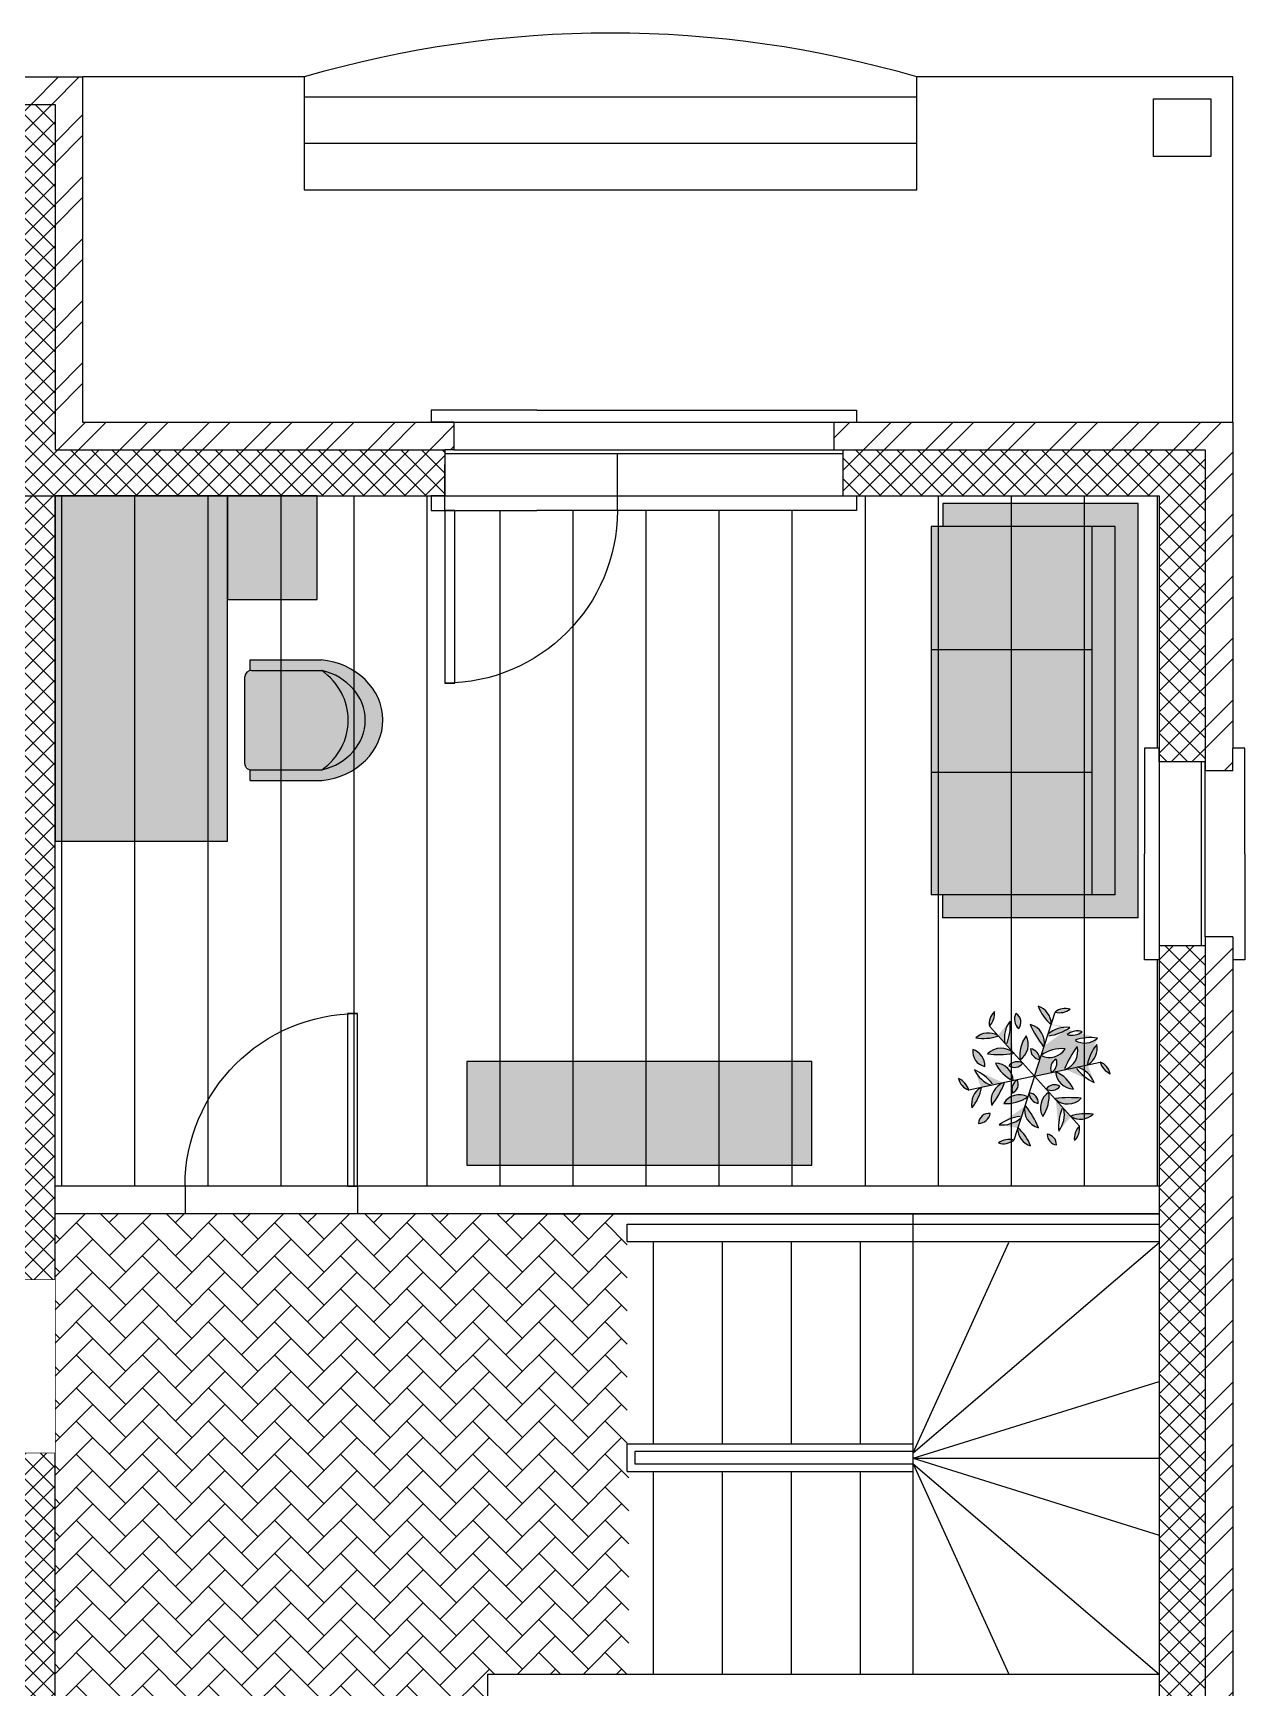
# Model space of a CAD drawing. Header units: millimetres. Extents: x -28758 to 16347, y -13837 to 46502.
# Drawn here: x -23533 to -18265, y 39311 to 46502 of the extents above; entities that cross this region are included whole.
import ezdxf

# ---------------------------------------------------------------- set-up
doc = ezdxf.new("R2010")
doc.units = ezdxf.units.MM
doc.set_wipeout_variables(frame=1)
for name, color, linetype in [('Мебель', 10, 'Continuous'), ('Окна и двери', 94, 'Continuous'), ('Перегородки', 10, 'Continuous'), ('Стены_внут', 172, 'Continuous'), ('Стены_наруж', 184, 'Continuous'), ('ШТ_полы', 184, 'Continuous'), ('ШТ_стен', 184, 'Continuous')]:
    doc.layers.add(name, color=color, linetype=linetype)
pattern_1 = [(45, (-29729.27346619213, 26533.51627599459), (-44.90128060534576, 44.90128060534577), []), (135, (-29729.27346619213, 26533.51627599459), (-44.90128060534577, -44.90128060534576), [])]

# ---------------------------------------------------------------- blocks, each defined once
blk = doc.blocks.new('*U19')
blk.add_wipeout([(-98.88372180709848, 383.97653888373964), (-98.88372180709848, 319.9999999999992), (-39.10177425999433, 319.9999999999992), (-39.10177425999433, 119.9999999999992), (0, 119.9999999999992), (0, -1.1368683772161603e-13), (-98.88372180709848, -1.1368683772161603e-13), (-98.88372180709848, -52.56769496802099), (820.6801732871102, -52.56769496802099), (820.6801732871102, -1.1368683772161603e-13), (721.7964514800117, -9.094947017729282e-13), (721.7964514800117, 119.9999999999992), (760.898225740006, 119.9999999999992), (760.898225740006, 319.9999999999992), (820.6801732871102, 319.9999999999992), (820.6801732871102, 383.97653888373964)])
at = {"layer": 'Окна и двери'}
for p, q in [((-98.88372180709848, 383.9765388837395), (360.8982257400057, 383.9765388837395)), ((-98.88372180709848, 319.9999999999991), (-98.88372180709848, 383.9765388837395)), ((820.6801732871099, 383.9765388837395), (360.8982257400057, 383.9765388837395)), ((820.6801732871099, 319.9999999999991), (820.6801732871099, 383.9765388837395)), ((-98.88372180709848, -52.56769496802099), (-98.88372180709848, 0)), ((820.6801732871099, -52.56769496802099), (820.6801732871099, 0)), ((360.8982257400057, -52.56769496802099), (-98.88372180709848, -52.56769496802099)), ((360.8982257400057, -52.56769496802099), (820.6801732871099, -52.56769496802099))]:
    blk.add_line(p, q, dxfattribs=at)
for points in [[(-39.10177425999427, 319.9999999999991), (-98.88372180709848, 319.9999999999991)], [(0, -9.094947017729282e-13), (0, 119.9999999999991), (-39.10177425999427, 119.9999999999991), (-39.10177425999427, 319.9999999999991)], [(721.7964514800115, -9.094947017729282e-13), (721.7964514800115, 119.9999999999991), (760.8982257400057, 119.9999999999991), (760.8982257400057, 319.9999999999991)], [(760.8982257400057, 319.9999999999991), (820.6801732871099, 319.9999999999991)], [(-39.10177425999427, 136.0854573874958), (760.8982257400057, 136.0854573874958)], [(0, 119.9999999999991), (721.7964514800115, 119.9999999999991)], [(0, 0), (-98.88372180709848, 0)], [(721.7964514800115, 0), (820.6801732871099, 0)]]:
    blk.add_lwpolyline(points, dxfattribs=at)
blk = doc.blocks.new('*U21')
blk.add_wipeout([(-98.88372180709848, 383.97653888374), (-98.88372180709848, 319.99999999999955), (-39.101774259994386, 319.99999999999955), (-39.101774259994386, 119.99999999999955), (-1.1368683772161603e-13, 119.99999999999955), (-1.1368683772161603e-13, 4.547473508864641e-13), (-98.88372180709848, 4.547473508864641e-13), (-98.88372180709848, -52.56769496802053), (1751.1162781929015, -52.56769496802053), (1751.1162781929015, 4.547473508864641e-13), (1652.232556385803, -4.547473508864641e-13), (1652.232556385803, 119.99999999999955), (1691.3343306457973, 119.99999999999955), (1691.3343306457973, 319.99999999999955), (1751.1162781929015, 319.99999999999955), (1751.1162781929015, 383.97653888374)])
at = {"layer": 'Окна и двери'}
for p, q in [((-98.88372180709848, 383.9765388837395), (360.8982257400057, 383.9765388837395)), ((-98.88372180709848, 319.9999999999991), (-98.88372180709848, 383.9765388837395)), ((1751.116278192902, 383.9765388837395), (360.8982257400057, 383.9765388837395)), ((1751.116278192902, 319.9999999999991), (1751.116278192902, 383.9765388837395)), ((-98.88372180709848, -52.56769496802099), (-98.88372180709848, 0)), ((1751.116278192902, -52.56769496802099), (1751.116278192902, 0)), ((360.8982257400057, -52.56769496802099), (-98.88372180709848, -52.56769496802099)), ((360.8982257400057, -52.56769496802099), (1751.116278192902, -52.56769496802099))]:
    blk.add_line(p, q, dxfattribs=at)
for points in [[(-39.10177425999427, 319.9999999999991), (-98.88372180709848, 319.9999999999991)], [(0, -9.094947017729282e-13), (0, 119.9999999999991), (-39.10177425999427, 119.9999999999991), (-39.10177425999427, 319.9999999999991)], [(1652.232556385803, -9.094947017729282e-13), (1652.232556385803, 119.9999999999991), (1691.334330645797, 119.9999999999991), (1691.334330645797, 319.9999999999991)], [(1691.334330645797, 319.9999999999991), (1751.116278192902, 319.9999999999991)], [(-39.10177425999427, 136.0854573874958), (1691.334330645797, 136.0854573874958)], [(0, 119.9999999999991), (1652.232556385803, 119.9999999999991)], [(0, 0), (-98.88372180709848, 0)], [(1652.232556385803, 0), (1751.116278192902, 0)]]:
    blk.add_lwpolyline(points, dxfattribs=at)
blk = doc.blocks.new('*U24')
for p, q in [((0, 0), (7.888609052210118e-31, -200)), ((750, 0), (750, -200))]:
    blk.add_line(p, q)
blk.add_lwpolyline([(0, 0), (1.107548044466186e-13, 750), (43.75000000000015, 750), (43.74999999999996, -1.630818909641967e-14)], close=True)
blk.add_arc((0, 0), 750, 0, 90)
blk = doc.blocks.new('*U25')
for p, q in [((0, 0), (7.888609052210118e-31, -120)), ((750, 0), (750, -120))]:
    blk.add_line(p, q)
blk.add_lwpolyline([(0, 0), (1.107548044466186e-13, 750), (43.75000000000015, 750), (43.74999999999996, -1.630818909641967e-14)], close=True)
blk.add_arc((0, 0), 750, 0, 90)
blk = doc.blocks.new('*U27')
for p, q in [((0, 0), (7.888609052210118e-31, 200)), ((750, 0), (750, 200))]:
    blk.add_line(p, q)
blk.add_lwpolyline([(0, 0), (1.107548044466186e-13, -750), (43.75000000000015, -750), (43.74999999999996, 1.4210854715202e-14)], close=True)
blk.add_arc((0, 0), 750, 270, 0)
blk = doc.blocks.new('A$C562C51F1')
at = {"true_color": 0xf1cab1}
h = blk.add_hatch(color=254, dxfattribs=at)
h.dxf.hatch_style = 1
h.paths.add_polyline_path([(-76.12667323314963, -766.7437449386925), (-76.12667323314963, -16.74374493869254), (-1576.12667323315, -16.74374493869254), (-1576.12667323315, -766.7437449386925)])
h.paths.add_polyline_path([(-76.12667323314963, -1156.161500567554), (-76.12667323314963, -766.7437449386925), (-526.1266732331496, -766.7437449386925), (-526.1266732331496, -1156.161500567554)])
h = blk.add_hatch(color=254, dxfattribs=at)
h.dxf.hatch_style = 1
edge = h.paths.add_edge_path()
edge.add_ellipse((-1051.296154419266, -1139.644952675924), major_axis=(-5.941350840863756e-10, 302.0754470779139), ratio=0.8750000000002258, start_angle=97.04950045484995, end_angle=263.5769101350924)
edge.add_line((-788.6392717620547, -1173.4379534543), (-788.6392717619674, -865.1177949506819))
edge.add_line((-788.6392717619674, -865.1177949506819), (-835.6908233943996, -865.1177949506819))
edge.add_ellipse((-861.211596761932, -871.7437449386198), major_axis=(-5.782041512324297e-11, 29.99999999992724), ratio=0.8750000000015158, start_angle=270, end_angle=360, ccw=False)
edge.add_line((-834.9615967619466, -871.7437449386216), (-834.9615967619466, -1176.717706866419))
edge.add_ellipse((-1051.126671762067, -1109.370009551829), major_axis=(2.917708709588492e-10, 256.061202901401), ratio=0.8749999999998224, start_angle=105.2489814210814, end_angle=254.7510185789312, ccw=False)
edge.add_line((-1267.291746761999, -1176.717706867206), (-1267.291746761999, -871.7437449391))
edge.add_ellipse((-1241.041746762021, -871.7437449386198), major_axis=(-6.065765174146981e-10, 29.99999999992724), ratio=0.8750000000015158, start_angle=0, end_angle=90, ccw=False)
edge.add_line((-1266.835457385389, -865.1177949506819), (-1313.614071761986, -865.1177949506819))
edge.add_line((-1313.614071761986, -865.1177949506819), (-1313.614071761986, -1176.717706867206))
h = blk.add_hatch(color=254, dxfattribs=at)
h.dxf.hatch_style = 1
edge = h.paths.add_edge_path(flags=17)
edge.add_ellipse((-1051.126671890393, -968.8655600695784), major_axis=(6.59660149779006e-11, 322.8531278358787), ratio=0.8749999999997885, start_angle=130.0756014784519, end_angle=229.9243986024549)
edge.add_line((-834.9615967619466, -1176.717706517962), (-834.9615967619466, -871.7437449385798))
edge.add_ellipse((-861.211596761932, -871.7437449386198), major_axis=(-5.782041512324297e-11, 29.99999999992724), ratio=0.8750000000015158, start_angle=270, end_angle=360)
edge.add_line((-861.2115967619898, -841.7437449386925), (-1241.041746762628, -841.7437449386925))
edge.add_ellipse((-1241.041746762021, -871.7437449386198), major_axis=(-6.065765174146981e-10, 29.99999999992724), ratio=0.8750000000015158, start_angle=0, end_angle=90)
edge.add_line((-1267.291746761999, -871.7437449391418), (-1267.291746761999, -1176.717706866852))
h = blk.add_hatch(color=254, dxfattribs=at)
h.dxf.hatch_style = 1
edge = h.paths.add_edge_path(flags=17)
edge.add_ellipse((-1051.126671762067, -1109.370009551829), major_axis=(2.917708709588492e-10, 256.061202901401), ratio=0.8749999999998224, start_angle=105.2489814210813, end_angle=254.7510185789311)
edge.add_ellipse((-1051.126671890393, -968.8655600695784), major_axis=(6.59660149779006e-11, 322.8531278358787), ratio=0.8749999999997885, start_angle=130.0756014784518, end_angle=229.9243986024549, ccw=False)
for p, q in [((-1576.12667323315, -16.74374493869254), (-1576.12667323315, -766.7437449386925)), ((-76.12667323314963, -16.74374493869254), (-1576.12667323315, -16.74374493869254)), ((-76.12667323314963, -766.7437449386925), (-76.12667323314963, -16.74374493869254)), ((-1576.12667323315, -766.7437449386925), (-76.12667323314963, -766.7437449386925)), ((-526.1266732331496, -766.7437449386925), (-526.1266732331496, -1156.161500567554)), ((-76.12667323314963, -766.7437449386925), (-526.1266732331496, -766.7437449386925)), ((-76.12667323314963, -1156.161500567554), (-76.12667323314963, -766.7437449386925)), ((-1241.041746762021, -841.7437449386925), (-861.211596761932, -841.7437449386925)), ((-1313.614071761986, -865.1177949506819), (-1313.614071761986, -1176.717706866664)), ((-1313.614071761986, -865.1177949506819), (-1267.291746761999, -865.1177949506819)), ((-1267.291746761999, -871.7437449386198), (-1267.291746761999, -1176.717706809912)), ((-835.4102739063601, -865.1177949506819), (-788.6392717619674, -865.1177949506819)), ((-834.9615967619466, -871.7437449386198), (-834.9615967619466, -1176.717706866664)), ((-788.6392717619674, -865.1177949506819), (-788.6392717620547, -1173.437954296522)), ((-526.1266732331496, -1156.161500567554), (-76.12667323314963, -1156.161500567554))]:
    blk.add_line(p, q)
for centre, major_axis, ratio, start_param, end_param in [((-1241.041746762021, -871.7437449386198), (-6.065765174146981e-10, 29.99999999992724), 0.8750000000015158, 0, 1.570796326794897), ((-861.211596761932, -871.7437449386198), (-5.782041512324297e-11, 29.99999999992724), 0.8750000000015158, 4.71238898038469, 6.283185307179586), ((-1051.296154419266, -1139.644952675924), (-5.941350840863756e-10, 302.0754470779139), 0.8750000000002258, 1.693833320352866, 4.600284914090574), ((-1051.126671890393, -968.8655600695784), (6.59660149779006e-11, 322.8531278358787), 0.8749999999997885, 2.270247522310989, 4.012937786280686), ((-1051.126671762067, -1109.370009551829), (2.917708709588492e-10, 256.061202901401), 0.8749999999998224, 1.83694126016821, 4.446244047011595)]:
    blk.add_ellipse(centre, major_axis=major_axis, ratio=ratio, start_param=start_param, end_param=end_param)
blk = doc.blocks.new('A$C194239CB')
at = {"true_color": 0xf1cab1}
h = blk.add_hatch(color=254, dxfattribs=at)
h.dxf.hatch_style = 1
h.paths.add_polyline_path([(918.8896393627365, 0.3156034817511681), (-880.9951606373506, 0.3156034817511681), (-880.9951606373506, -849.6605965182862), (-781.0015606372908, -849.6605965182862), (-781.0015606372908, -99.68159651830138), (818.8960393628804, -99.68159651830138), (818.8960393626894, -849.6605965182862), (918.8896393627365, -849.6605965182862)])
at = {"true_color": 0x23b9e7}
h = blk.add_hatch(color=140, dxfattribs=at)
h.dxf.hatch_style = 1
h.paths.add_polyline_path([(-781.0015606372908, -899.6591965183106), (818.8960393626767, -899.6591965183106), (818.8960393628804, -99.68159651830138), (-781.0015606372908, -99.68159651830138)], flags=17)
for p, q in [((-880.9951606373506, 0.3156034817511681), (-880.9951606373506, -849.6605965182862)), ((918.8896393627365, 0.3156034817511681), (-880.9951606373506, 0.3156034817511681)), ((918.8896393627365, 0.3156034817511681), (918.8896393627365, -849.6605965182862)), ((818.8960393628804, -99.68159651830138), (-781.0015606372908, -99.68159651830138)), ((-781.0015606372908, -99.68159651830138), (-781.0015606372908, -899.6591965183106)), ((818.8960393628804, -99.68159651830138), (818.8960393626767, -899.6591965183106)), ((818.8960393626767, -199.6787965182484), (-781.0015606372908, -199.6787965182484)), ((-247.6856950372894, -899.6591965183106), (-247.6856950372894, -199.6787965182484)), ((285.6051721626936, -899.6591965183106), (285.6051721626936, -199.6787965182484)), ((-880.9951606373506, -849.6605965182862), (-781.0015606372908, -849.6605965182862)), ((918.8896393627365, -849.6605965182862), (818.8960393626767, -849.6605965182862)), ((-781.0015606372908, -899.6591965183106), (818.8960393626767, -899.6591965183106))]:
    blk.add_line(p, q)
blk = doc.blocks.new('A$C1E624550')
h = blk.add_hatch(color=92)
h.dxf.hatch_style = 1
edge = h.paths.add_edge_path(flags=17)
edge.add_arc((142.6804719197826, 228.773572989965), 69.25752170757427, 72.2233289831169, 129.8113841143877)
edge.add_arc((117.4059874331942, 358.5895576075272), 78.95267109387069, 256.0238434712602, 306.0108696262212)
edge = h.paths.add_edge_path(flags=17)
edge.add_arc((128.7007849229485, -32.09329160163907), 155.676984857345, 85.15265180346812, 125.9348168593447)
edge.add_arc((74.04883162524493, 164.3927609116472), 79.42861753298543, 242.4729270225355, 328.6145416402719)
edge = h.paths.add_edge_path(flags=17)
edge.add_arc((-16.54666588977125, 75.56873728987557), 48.17445643958953, 0.9076653059170505, 80.10726985496909)
edge.add_arc((35.88263582295622, 120.3594104510485), 44.2332368343489, 176.5426824595359, 264.4722527013666)
edge = h.paths.add_edge_path(flags=17)
edge.add_arc((99.84975181350455, 90.38365155296924), 155.676984857345, 145.1526518034615, 185.9348168593456)
edge.add_arc((-97.63813780115743, 141.2966978873701), 79.42861753298543, 302.4729270225437, 388.614541640272)
edge = h.paths.add_edge_path(flags=17)
edge.add_arc((-66.01202563587867, 18.42668375998619), 48.17445643958953, 60.90766530593728, 140.1072698549899)
edge.add_arc((-78.58723558969359, 86.22712752647203), 44.2332368343489, 236.5426824595236, 324.472252701363)
edge = h.paths.add_edge_path(flags=17)
edge.add_arc((-119.0777364300229, 232.9238479249798), 69.25752170757427, 132.2233289831053, 189.8113841143867)
edge.add_arc((-244.1389191693961, 275.9434946008296), 78.95267109387069, 316.023843471267, 366.0108696262245)
edge = h.paths.add_edge_path(flags=16)
edge.add_arc((-20.64390889097558, 126.6363955320485), 155.676984857345, 205.1526518034609, 245.9348168593425)
edge.add_arc((-163.4798452079631, -18.93661064679691), 79.42861753298543, 2.472927022540149, 88.61454164027184)
edge = h.paths.add_edge_path(flags=17)
edge.add_arc((-41.25823552763177, -52.98260115241283), 48.17445643958953, 120.9076653059302, 200.1072698549745)
edge.add_arc((-106.2627471941887, -29.97283054709987), 44.2332368343489, 296.5426824595396, 384.4722527013709)
edge = h.paths.add_edge_path()
edge.add_arc((-253.5510841313007, 8.309727312487666), 69.25752170757427, 192.223328983105, 249.8113841144057)
edge.add_arc((-353.337782384122, -78.48661062925748), 78.95267109387069, 16.02384347126367, 66.01086962623087)
edge = h.paths.add_edge_path(flags=17)
edge.add_arc((-112.2865364860118, 40.41219635655943), 155.676984857345, 265.1526518034681, 305.9348168593447)
edge.add_arc((-57.63458318830817, -156.0738561567232), 79.42861753298543, 62.47292702253549, 148.6145416402719)
edge = h.paths.add_edge_path(flags=17)
edge.add_arc((32.96091432670801, -67.2498325349552), 48.17445643958953, 180.907665305917, 260.1072698549691)
edge.add_arc((-19.46838738601946, -112.0405056961281), 44.2332368343489, 356.5426824595359, 444.4722527013666)
edge = h.paths.add_edge_path(flags=17)
edge.add_arc((-126.2662234828458, -220.4546682350447), 69.25752170757427, 252.2233289831169, 309.8113841143877)
edge.add_arc((-100.9917389962575, -350.2706528526069), 78.95267109387069, 76.02384347126022, 126.0108696262212)
edge = h.paths.add_edge_path(flags=17)
edge.add_arc((-83.4355033765678, -82.06474679804523), 155.676984857345, 325.1526518034615, 365.9348168593456)
edge.add_arc((114.0523862380942, -132.9777931324497), 79.42861753298543, 122.4729270225437, 208.6145416402719)
edge = h.paths.add_edge_path(flags=17)
edge.add_arc((82.42627407281543, -10.10777900506218), 48.17445643958953, 240.9076653059373, 320.10726985499)
edge.add_arc((95.00148402663035, -77.90822277155166), 44.2332368343489, 56.54268245952358, 144.4722527013629)
edge = h.paths.add_edge_path(flags=17)
edge.add_arc((135.4919848669597, -224.6049431700558), 69.25752170757427, 312.2233289831053, 369.8113841143867)
edge.add_arc((260.5531676063329, -267.6245898459056), 78.95267109387069, 136.023843471267, 186.0108696262245)
edge = h.paths.add_edge_path(flags=17)
edge.add_arc((37.05815732791234, -118.3174907771281), 155.676984857345, 25.15265180346092, 65.93481685934248)
edge.add_arc((179.8940936448998, 27.25551540171728), 79.42861753298543, 182.4729270225401, 268.6145416402718)
edge = h.paths.add_edge_path(flags=17)
edge.add_arc((57.67248396456853, 61.30150590733319), 48.17445643958953, 300.9076653059303, 380.1072698549745)
edge.add_arc((122.6769956311255, 38.29173530205298), 44.2332368343489, 116.5426824595396, 204.472252701371)
edge = h.paths.add_edge_path()
edge.add_arc((269.9653325682375, 0.009177442432701355), 69.25752170757427, 12.22332898310496, 69.81138411440567)
edge.add_arc((369.7520308210587, 86.80551538417785), 78.95267109387069, 196.0238434712637, 246.0108696262309)
edge = h.paths.add_edge_path(flags=17)
edge.add_arc((-236.1012314597174, -148.6030936141069), 53.21912596391153, 271.7015353360435, 349.7405671459385)
edge.add_arc((-189.3465860267097, -202.92000349917), 45.1883212207364, 82.86391880830678, 178.578183673656)
edge = h.paths.add_edge_path(flags=16)
edge.add_arc((-283.5677001824661, 47.62235491027968), 76.34395529777404, 358.6570906337544, 431.1583436418893)
edge.add_arc((-195.0070698618365, 109.4208411630279), 64.75456591683424, 170.7089921054112, 259.1064421702504)
edge = h.paths.add_edge_path(flags=16)
edge.add_arc((-95.57613912886154, 237.7650012767881), 45.1883212207364, 322.8639188083193, 418.5781836736513)
edge.add_arc((-25.15899259680737, 251.0972570241902), 53.21912596391153, 151.7015353360496, 229.7405671459399)
edge = h.paths.add_edge_path(flags=17)
edge.add_arc((170.049759494781, 260.8225523502624), 78.95267109387069, 256.0238434712602, 306.0108696262212)
edge.add_arc((195.3242439813694, 131.0065677327002), 69.25752170757427, 72.2233289831169, 129.8113841143877)
edge = h.paths.add_edge_path(flags=17)
edge.add_arc((111.9265724191209, -247.7427653175764), 48.17445643958953, 180.907665305917, 260.1072698549691)
edge.add_arc((59.49727070638619, -292.5334384787529), 44.2332368343489, 356.5426824595359, 444.4722527013666)
edge = h.paths.add_edge_path()
edge.add_line((8.20712421846838, 4.159452377476555), (98.33748919455684, 281.9741763334096))
edge.add_arc((-30.27364076158847, 149.4373249271739), 81.77668088192638, 347.2701766888465, 435.7188108933821)
edge.add_arc((417.1515102569902, 417.2282116329879), 467.0037140785158, 203.8112932579001, 217.5002859393858)
edge.add_arc((147.7853220940888, 93.56535464660556), 122.7392489033627, 83.35211439361325, 130.9965449625844)
edge.add_arc((40.25909175186825, 388.777258410566), 211.7821507090141, 278.1970065493524, 305.0866342107008)
edge.add_arc((-0.5636503567948239, 229.9964373408038), 81.92302835893403, 359.7500334610376, 432.0497138534556)
edge.add_arc((207.1655009371898, 375.7518758753286), 194.6764867744739, 200.387845515688, 229.063214729327)
edge.add_line((8.20712421846838, 4.159452377476555), (-187.3223017846904, 221.12200007711))
edge.add_arc((-136.8475865073415, 43.47306862252299), 81.77668088192638, 47.27017668884521, 135.7188108934092)
edge.add_arc((-145.0487217872869, 564.8500590496078), 467.0037140785158, 263.8112932578981, 277.5002859393783)
edge.add_arc((0.5684405429055914, 169.7406686867726), 122.7392489033627, 143.352114393612, 190.9965449625759)
edge.add_arc((-308.8556827873181, 224.2261735192114), 211.7821507090141, 338.1970065493487, 365.0866342106926)
edge.add_arc((-191.7588291614957, 109.4822312660799), 81.92302835893403, 59.75003346102663, 132.049713853468)
edge.add_arc((-214.1221660251467, 362.2586726605223), 194.6764867744739, 260.3878455156863, 289.0632147293205)
edge.add_line((8.20712421846838, 4.159452377476555), (-277.4526667607715, -56.69272387885576))
edge.add_arc((-98.36682152732101, -101.8048039271744), 81.77668088192638, 107.2701766888314, 195.718810893401)
edge.add_arc((-553.9931078258087, 151.7812997941001), 467.0037140785158, 323.8112932579047, 337.5002859393781)
edge.add_arc((-139.0097573326857, 80.33476641760717), 122.7392489033627, 203.3521143936031, 250.9965449625663)
edge.add_arc((-340.9076503207543, -160.391632513878), 211.7821507090141, 38.19700654935551, 65.08663421071235)
edge.add_arc((-182.9880545862397, -116.3547536972437), 81.92302835893403, 119.7500334610362, 192.0497138534496)
edge.add_arc((-413.0805427438681, -9.333750837329717), 194.6764867744739, 320.387845515683, 349.0632147293106)
edge.add_line((8.20712421846838, 4.159452377476555), (-81.92324075762008, -273.6552715784856))
edge.add_arc((46.68788919852523, -141.1184201722535), 81.77668088192638, 167.2701766888465, 255.7188108933821)
edge.add_arc((-400.7372618200534, -408.9093068780639), 467.0037140785158, 23.81129325790014, 37.50028593938578)
edge.add_arc((-131.371073657152, -85.24644989168519), 122.7392489033627, 263.3521143936132, 310.9965449625844)
edge.add_arc((-23.8448433149315, -380.4583536556456), 211.7821507090141, 98.19700654935241, 125.0866342107008)
edge.add_arc((16.97789879373158, -221.6775325858835), 81.92302835893403, 179.7500334610376, 252.0497138534556)
edge.add_arc((-190.751252500253, -367.4329711204082), 194.6764867744739, 20.387845515688, 49.06321472932694)
edge.add_line((8.20712421846838, 4.159452377443813), (203.7365502216271, -212.8030953221896))
edge.add_arc((153.2618349442782, -35.15416386760262), 81.77668088192638, 227.2701766888452, 315.7188108934092)
edge.add_arc((161.4629702242237, -556.5311542946874), 467.0037140785158, 83.81129325789807, 97.50028593937833)
edge.add_arc((15.84580789403117, -161.4217639318522), 122.7392489033627, 323.3521143936119, 370.996544962576)
edge.add_arc((325.2699312242912, -215.9072687642911), 211.7821507090141, 158.1970065493486, 185.0866342106927)
edge.add_arc((208.1730775984324, -101.1633265111595), 81.92302835893403, 239.7500334610266, 312.0497138534557)
edge.add_arc((230.5364144620835, -353.9397679055983), 194.6764867744739, 80.38784551568628, 109.0632147293204)
edge.add_line((8.20712421846838, 4.159452377476555), (293.8669151977083, 65.01162863377613))
edge.add_arc((114.7810699642578, 110.1237086820947), 81.77668088192638, 287.2701766888314, 375.718810893401)
edge.add_arc((570.4073562627455, -143.4623950391797), 467.0037140785158, 143.8112932579047, 157.5002859393781)
edge.add_arc((155.4240057696225, -72.0158616626868), 122.7392489033627, 23.35211439360311, 70.9965449625663)
edge.add_arc((357.3218987576911, 168.7105372687984), 211.7821507090141, 218.1970065493555, 245.0866342106751)
edge.add_arc((199.4023030231765, 124.6736584521641), 81.92302835893403, 299.7500334610363, 372.0497138534495)
edge.add_arc((429.4947911808049, 17.65265559225008), 194.6764867744739, 140.387845515683, 169.0632147293024)
edge.add_arc((249.3377616269354, -23.03605780412545), 194.6764867744739, 80.38784551568628, 109.0632147293204)
edge.add_arc((226.9744247632916, 229.7403835903133), 81.92302835893403, 239.7500334610266, 312.0497138534557)
for p, q in [((8.20712421846838, 4.159452377476555), (-187.3223017846904, 221.12200007711)), ((8.20712421846838, 4.159452377476555), (98.33748919455684, 281.9741763334096)), ((8.20712421846838, 4.159452377476555), (-277.4526667607715, -56.69272387885576)), ((8.20712421846838, 4.159452377476555), (-81.92324075762008, -273.6552715784856)), ((8.20712421846838, 4.159452377476555), (293.8669151977083, 65.01162863377613)), ((8.20712421846838, 4.159452377443813), (203.7365502216271, -212.8030953221896))]:
    blk.add_line(p, q)
for centre, radius, start, end in [((207.1655009371898, 375.7518758753286), 194.6764867744739, 200.3878455156989, 229.0632147293217), ((-0.5636503567948239, 229.9964373408038), 81.92302835893403, 359.750033461047, 72.04971385345236), ((142.6804719197826, 228.773572989965), 69.25752170757427, 72.22332898312267, 129.8113841143941), ((117.4059874331942, 358.5895576075272), 78.95267109387069, 256.0238434712638, 306.0108696262105), ((-119.0777364300229, 232.9238479249798), 69.25752170757427, 132.2233289830994, 189.8113841143958), ((-244.1389191693961, 275.9434946008296), 78.95267109387069, 316.0238434712759, 6.010869626213017), ((0.5684405429055914, 169.7406686867726), 122.7392489033627, 143.3521143936178, 190.9965449625685), ((-308.8556827873181, 224.2261735192114), 211.7821507090141, 338.1970065493428, 5.086634210704654), ((-25.15899259680737, 251.0972570241902), 53.21912596391153, 151.7015353360406, 229.7405671459395), ((-95.57613912886154, 237.7650012767881), 45.1883212207364, 322.8639188083097, 58.57818367365409), ((417.1515102569902, 417.2282116329879), 467.0037140785158, 203.8112932578924, 217.5002859393857), ((-30.27364076158847, 149.4373249271739), 81.77668088192638, 347.2701766888493, 75.7188108933902), ((147.7853220940888, 93.56535464660556), 122.7392489033627, 83.35211439360906, 130.9965449625841), ((-191.7588291614957, 109.4822312660799), 81.92302835893403, 59.7500334610318, 132.0497138534705), ((-214.1221660251467, 362.2586726605223), 194.6764867744739, 260.3878455156893, 289.0632147293242), ((99.84975181350455, 90.38365155296924), 155.676984857345, 145.1526518034622, 185.9348168593397), ((-97.63813780115743, 141.2966978873701), 79.42861753298543, 302.4729270225434, 28.61454164027079), ((40.25909175186825, 388.777258410566), 211.7821507090141, 278.1970065493537, 305.08663421071), ((195.3242439813694, 131.0065677327002), 69.25752170757427, 72.22332898312267, 129.8113841143941), ((170.049759494781, 260.8225523502624), 78.95267109387069, 256.0238434712638, 306.0108696262105), ((226.9744247632916, 229.7403835903133), 81.92302835893403, 239.7500334610318, 312.0497138534608), ((249.3377616269354, -23.03605780412545), 194.6764867744739, 80.38784551568934, 109.0632147293242), ((-195.0070698618365, 109.4208411630279), 64.75456591683424, 170.7089921054079, 259.1064421702518), ((-283.5677001824661, 47.62235491027968), 76.34395529777404, 358.6570906337542, 71.15834364189168), ((-136.8475865073415, 43.47306862252299), 81.77668088192638, 47.27017668884121, 135.7188108934025), ((-145.0487217872869, 564.8500590496078), 467.0037140785158, 263.8112932578932, 277.5002859393819), ((35.88263582295622, 120.3594104510485), 44.2332368343489, 176.542682459532, 264.4722527013712), ((-16.54666588977125, 75.56873728987557), 48.17445643958953, 0.9076653059076059, 80.10726985497244), ((128.7007849229485, -32.09329160163907), 155.676984857345, 85.15265180346606, 125.9348168593531), ((74.04883162524493, 164.3927609116472), 79.42861753298543, 242.4729270225454, 328.6145416402752), ((122.6769956311255, 38.29173530205298), 44.2332368343489, 116.5426824595373, 204.4722527013712), ((57.67248396456853, 61.30150590733319), 48.17445643958953, 300.907665305922, 20.10726985498361), ((570.4073562627455, -143.4623950391797), 467.0037140785158, 143.8112932579108, 157.5002859393659), ((114.7810699642578, 110.1237086820947), 81.77668088192638, 287.2701766888284, 15.71881089340246), ((429.4947911808049, 17.65265559225008), 194.6764867744739, 140.3878455156825, 169.0632147293153), ((199.4023030231765, 124.6736584521641), 81.92302835893403, 299.7500334610421, 12.04971385345455), ((-340.9076503207543, -160.391632513878), 211.7821507090141, 38.19700654935094, 65.08663421070652), ((-139.0097573326857, 80.33476641760717), 122.7392489033627, 203.3521143936121, 250.9965449625643), ((-163.4798452079631, -18.93661064679691), 79.42861753298543, 2.472927022544448, 88.61454164027492), ((-20.64390889097558, 126.6363955320485), 155.676984857345, 205.1526518034515, 245.9348168593524), ((-66.01202563587867, 18.42668375998619), 48.17445643958953, 60.9076653059379, 140.1072698549935), ((-78.58723558969359, 86.22712752647203), 44.2332368343489, 236.5426824595302, 324.4722527013614), ((179.8940936448998, 27.25551540171728), 79.42861753298543, 182.4729270225445, 268.6145416402749), ((37.05815732791234, -118.3174907771281), 155.676984857345, 25.15265180345149, 65.93481685935244), ((357.3218987576911, 168.7105372687984), 211.7821507090141, 218.1970065493509, 245.0866342106829), ((155.4240057696225, -72.0158616626868), 122.7392489033627, 23.35211439361214, 70.99654496256431), ((369.7520308210587, 86.80551538417785), 78.95267109387069, 196.0238434712734, 246.0108696262356), ((269.9653325682375, 0.009177442432701355), 69.25752170757427, 12.22332898309951, 69.81138411440006), ((-353.337782384122, -78.48661062925748), 78.95267109387069, 16.0238434712734, 66.01086962623557), ((-253.5510841313007, 8.309727312487666), 69.25752170757427, 192.2233289830995, 249.8113841144001), ((-182.9880545862397, -116.3547536972437), 81.92302835893403, 119.7500334610421, 192.0497138534545), ((-413.0805427438681, -9.333750837329717), 194.6764867744739, 320.3878455156825, 349.0632147293153), ((-98.36682152732101, -101.8048039271744), 81.77668088192638, 107.2701766888284, 195.7188108934025), ((-553.9931078258087, 151.7812997941001), 467.0037140785158, 323.8112932579108, 337.5002859393659), ((-41.25823552763177, -52.98260115241283), 48.17445643958953, 120.9076653059221, 200.1072698549836), ((-106.2627471941887, -29.97283054709987), 44.2332368343489, 296.5426824595373, 24.47225270137125), ((-19.46838738601946, -112.0405056961281), 44.2332368343489, 356.5426824595319, 84.47225270137113), ((32.96091432670801, -67.2498325349552), 48.17445643958953, 180.9076653059076, 260.1072698549725), ((114.0523862380942, -132.9777931324497), 79.42861753298543, 122.4729270225435, 208.6145416402708), ((-83.4355033765678, -82.06474679804523), 155.676984857345, 325.1526518034623, 5.934816859339656), ((95.00148402663035, -77.90822277155166), 44.2332368343489, 56.54268245953021, 144.4722527013614), ((82.42627407281543, -10.10777900506218), 48.17445643958953, 240.9076653059379, 320.1072698549935), ((-57.63458318830817, -156.0738561567232), 79.42861753298543, 62.47292702254537, 148.6145416402752), ((-112.2865364860118, 40.41219635655943), 155.676984857345, 265.152651803466, 305.9348168593531), ((46.68788919852523, -141.1184201722535), 81.77668088192638, 167.2701766888493, 255.7188108933902), ((-400.7372618200534, -408.9093068780639), 467.0037140785158, 23.81129325789239, 37.5002859393857), ((153.2618349442782, -35.15416386760262), 81.77668088192638, 227.2701766888412, 315.7188108934025), ((161.4629702242237, -556.5311542946874), 467.0037140785158, 83.81129325789321, 97.50028593938187), ((325.2699312242912, -215.9072687642911), 211.7821507090141, 158.1970065493428, 185.0866342107047), ((15.84580789403117, -161.4217639318522), 122.7392489033627, 323.3521143936178, 10.99654496256855), ((-189.3465860267097, -202.92000349917), 45.1883212207364, 82.8639188083109, 178.5781836736435), ((-236.1012314597174, -148.6030936141069), 53.21912596391153, 271.7015353360382, 349.7405671459402), ((-23.8448433149315, -380.4583536556456), 211.7821507090141, 98.1970065493537, 125.0866342107101), ((-131.371073657152, -85.24644989168519), 122.7392489033627, 263.352114393609, 310.9965449625841), ((208.1730775984324, -101.1633265111595), 81.92302835893403, 239.7500334610318, 312.0497138534608), ((230.5364144620835, -353.9397679055983), 194.6764867744739, 80.38784551568934, 109.0632147293242), ((260.5531676063329, -267.6245898459056), 78.95267109387069, 136.0238434712759, 186.010869626213), ((135.4919848669597, -224.6049431700558), 69.25752170757427, 312.2233289830994, 9.811384114395773), ((-100.9917389962575, -350.2706528526069), 78.95267109387069, 76.02384347126376, 126.0108696262105), ((-126.2662234828458, -220.4546682350447), 69.25752170757427, 252.2233289831227, 309.8113841143941), ((16.97789879373158, -221.6775325858835), 81.92302835893403, 179.750033461047, 252.0497138534523), ((-190.751252500253, -367.4329711204082), 194.6764867744739, 20.38784551569893, 49.06321472932175), ((59.49727070638619, -292.5334384787529), 44.2332368343489, 356.5426824595319, 84.47225270137113), ((111.9265724191209, -247.7427653175764), 48.17445643958953, 180.9076653059076, 260.1072698549725)]:
    blk.add_arc(centre, radius, start, end)
blk = doc.blocks.new('A$C2E6365D3')
at = {"true_color": 0x23b9e7}
h = blk.add_hatch(color=140, dxfattribs=at)
h.dxf.hatch_style = 1
h.paths.add_polyline_path([(1459.551581997119, -20.01232701068511), (-40.44841800288123, -20.01232701068511), (-40.44841800288123, -470.0123270106851), (1459.551581997119, -470.0123270106851)])
for p, q in [((-40.44841800288123, -20.01232701068511), (-40.44841800288123, -470.0123270106851)), ((1459.551581997119, -20.01232701068511), (-40.44841800288123, -20.01232701068511)), ((1459.551581997119, -470.0123270106851), (1459.551581997119, -20.01232701068511)), ((-40.44841800288123, -470.0123270106851), (1459.551581997119, -470.0123270106851))]:
    blk.add_line(p, q)

msp = doc.modelspace()

# ---------------------------------------------------------------- hatches: boundary and pattern name
at = {"layer": 'ШТ_полы'}
h = msp.add_hatch(dxfattribs=at)
h.set_pattern_fill('ANSI31', color=254, scale=100, angle=45)
h.set_pattern_definition([(90, (-48490.31547145129, 26533.51627599459), (-317.5, 2.842170943040401e-14), [])])
h.paths.add_polyline_path([(-23437.68376415091, 44491.24612579242), (-23437.68376415091, 41491.24612579242), (-18637.68376415091, 41491.24612579242), (-18637.68376415091, 44491.24612579242)])
h = msp.add_hatch(dxfattribs=at)
h.set_pattern_fill('AR-HBONE', color=8)
h.set_pattern_definition([(45, (-48490.31547145129, 26533.51627599459), (1.4210854715202e-14, 143.6840979371065), [304.8, -101.6]), (135, (-48418.4734714513, 26605.35827599459), (1.4210854715202e-14, 143.6840979371065), [304.8, -101.6])])
h.paths.add_polyline_path([(-20943.35772821209, 40251.24612579242), (-20950.14384781318, 40251.24612579242), (-20950.14384781318, 40371.24612579242), (-20950.14384781318, 41371.24612579242), (-21437.68376415091, 41371.24612579242), (-23437.68376415091, 41371.24612579242), (-23437.68376415091, 36191.24612579242), (-23437.68376415091, 34691.24612579242), (-21557.68376415091, 34691.24612579241), (-21557.68376415091, 39371.24612579242), (-20943.35772821209, 39371.24612579242)])
at = {"layer": 'ШТ_стен'}
h = msp.add_hatch(dxfattribs=at)
h.set_pattern_fill('ANSI32', color=5, scale=20)
h.set_pattern_definition([(45, (-29729.27346619213, 26533.51627599459), (-134.7038418160373, 134.7038418160373), []), (45, (-29639.47086619213, 26533.51627599459), (-134.7038418160373, 134.7038418160373), [])])
h.paths.add_polyline_path([(-23317.68376415091, 46311.24612579242), (-27757.68376415091, 46311.24612579242), (-27757.68376415091, 35871.24612579241), (-23757.68376415091, 35871.24612579241), (-23757.68376415091, 34371.24612579241), (-18317.68376415091, 34371.24612579241), (-18317.68376415091, 44811.24612579242), (-23317.68376415091, 44811.24612579242)])
h.paths.add_polyline_path([(-27637.68376415091, 46191.24612579242), (-23437.68376415091, 46191.24612579242), (-23437.68376415091, 44691.24612579242), (-18437.68376415091, 44691.24612579242), (-18437.68376415091, 34491.24612579242), (-23637.68376415091, 34491.24612579242), (-23637.68376415091, 35991.24612579242), (-27637.68376415091, 35991.24612579242)], flags=16)
h.paths.add_polyline_path([(-27437.68376415091, 45991.24612579242), (-23637.68376415091, 45991.24612579242), (-23637.68376415091, 44491.24612579242), (-18637.68376415091, 44491.24612579242), (-18637.68376415091, 34691.24612579242), (-23437.68376415091, 34691.24612579242), (-23437.68376415091, 36191.24612579242), (-27437.68376415091, 36191.24612579242)], flags=0)
h = msp.add_hatch(dxfattribs=at)
h.set_pattern_fill('ANSI37', color=3, scale=20)
h.set_pattern_definition(pattern_1)
h.paths.add_polyline_path([(-23437.68376415091, 44491.24612579242), (-23637.68376415091, 44491.24612579242), (-23637.68376415091, 36191.24612579242), (-23437.68376415091, 36191.24612579242)], flags=0)
h.paths.add_polyline_path([(-18437.68376415091, 44691.24612579242), (-23437.68376415091, 44691.24612579242), (-23437.68376415091, 46191.24612579242), (-27637.68376415091, 46191.24612579242), (-27637.68376415091, 35991.24612579242), (-23637.68376415091, 35991.24612579242), (-23637.68376415091, 34491.24612579242), (-18437.68376415091, 34491.24612579242)])
h.paths.add_polyline_path([(-18637.68376415091, 44491.24612579242), (-18637.68376415091, 34691.24612579242), (-23437.68376415091, 34691.24612579242), (-23437.68376415091, 36191.24612579242), (-27437.68376415091, 36191.24612579242), (-27437.68376415091, 45991.24612579242), (-23637.68376415091, 45991.24612579242), (-23637.68376415091, 44491.24612579242)], flags=16)
h.paths.add_polyline_path([(-23437.68376415091, 44491.24612579242), (-23637.68376415091, 44491.24612579242), (-23637.68376415091, 36191.24612579242), (-23437.68376415091, 36191.24612579242)], flags=0)
h = msp.add_hatch(dxfattribs=at)
h.set_pattern_fill('ANSI37', color=3, scale=20)
h.set_pattern_definition(pattern_1)
h.paths.add_polyline_path([(-23437.68376415091, 44491.24612579242), (-23637.68376415091, 44491.24612579242), (-23637.68376415091, 36191.24612579242), (-23437.68376415091, 36191.24612579242)])

# ---------------------------------------------------------------- linework, layer by layer
at = {"layer": 'Перегородки'}
for p, q in [((-19706.68117792698, 39371.24612579242), (-19706.68117792698, 41371.24612579242)), ((-20950.14384781318, 41251.24612579242), (-20950.14384781318, 41326.4601615796)), ((-20950.14384781318, 41326.4601615796), (-18637.68376415091, 41326.4601615796)), ((-20950.14384781318, 41251.24612579242), (-18637.68376415091, 41251.24612579242)), ((-20837.68376414964, 41251.24612579242), (-20837.68376414964, 40371.24612579242)), ((-20837.68376414964, 41251.24612579242), (-20837.68376414964, 40371.24612579242)), ((-20537.68376414964, 41251.24612579242), (-20537.68376414964, 40371.24612579242)), ((-20237.68376414964, 41251.24612579242), (-20237.68376414964, 40371.24612579242)), ((-19937.68376414964, 41251.24612579242), (-19937.68376414964, 40371.24612579242)), ((-19706.68117792698, 40333.21963582318), (-19291.48063250319, 41246.66074326746)), ((-19706.68117792698, 40333.21963582318), (-18637.68376415092, 41246.66074326748)), ((-19706.68117792698, 40308.95343452993), (-18637.68376415091, 40643.05319671371)), ((-20950.14384781318, 40251.24612579242), (-20950.14384781318, 40371.24612579242)), ((-19706.68117792698, 40308.95343452994), (-18637.68376415091, 39974.85367234619)), ((-19706.68117792698, 40308.95343452994), (-18637.68376415091, 40308.95343452994)), ((-19706.68117792698, 40284.68723323669), (-19291.48063250319, 39371.24612579242)), ((-19706.68117792698, 40284.68723323669), (-18637.68376415091, 39371.24612579242)), ((-20837.68376414964, 40251.24612579242), (-20837.68376414964, 39371.24612579242)), ((-20837.68376414964, 40251.24612579242), (-20837.68376414964, 39371.24612579242)), ((-20537.68376414964, 40251.24612579242), (-20537.68376414964, 39371.24612579242)), ((-20237.68376414964, 40251.24612579242), (-20237.68376414964, 39371.24612579242)), ((-19937.68376414964, 40251.24612579242), (-19937.68376414964, 39371.24612579242))]:
    msp.add_line(p, q, dxfattribs=at)
for points in [[(-18637.68376415091, 41491.24612579242), (-23437.68376415091, 41491.24612579242)], [(-21437.68376415091, 41371.24612579242), (-23437.68376415091, 41371.24612579242)], [(-18637.68376415091, 41371.24612579242), (-21437.68376415091, 41371.24612579242)], [(-21437.68376415091, 41371.24612579242), (-18637.68376415091, 41371.24612579242)], [(-20950.14384781318, 40371.24612579242), (-19706.68117792698, 40371.24612579242)], [(-19706.68117792698, 40337.80501834812), (-20916.7027403689, 40337.80501834812), (-20916.7027403689, 40284.68723323669), (-19706.68117792698, 40284.68723323669)], [(-20950.14384781318, 40251.24612579242), (-19706.68117792698, 40251.24612579242)], [(-21557.68376415091, 39371.24612579242), (-21557.68376415091, 34691.24612579242)], [(-21557.68376415091, 39371.24612579242), (-18637.68376415091, 39371.24612579242)]]:
    msp.add_lwpolyline(points, dxfattribs=at)
at = {"layer": 'Стены_внут'}
msp.add_line((-23437.68376415091, 36191.24612579242), (-23437.68376415091, 44491.24612579242), dxfattribs=at)
at = {"layer": 'Стены_наруж'}
for p, q in [((-19691.25619330828, 46223.49448284575), (-22354.05001535741, 46223.49448284575)), ((-19691.25619330828, 46021.82956111853), (-22354.05001535741, 46021.82956111853))]:
    msp.add_line(p, q, dxfattribs=at)
for points in [[(-18317.68376415091, 34371.24612579242), (-23757.68376415091, 34371.24612579242), (-23757.68376415091, 35871.24612579242), (-27757.68376415091, 35871.24612579242), (-27757.68376415091, 46311.24612579242), (-23317.68376415091, 46311.24612579242), (-23317.68376415091, 44811.24612579242), (-18317.68376415091, 44811.24612579242)], [(-18437.68376415091, 34491.24612579242), (-23637.68376415091, 34491.24612579242), (-23637.68376415091, 35991.24612579242), (-27637.68376415091, 35991.24612579242), (-27637.68376415091, 46191.24612579242), (-23437.68376415091, 46191.24612579242), (-23437.68376415091, 44691.24612579242), (-18437.68376415091, 44691.24612579242)], [(-18412.68376415091, 45966.24612579242), (-18662.68376415091, 45966.24612579242), (-18662.68376415091, 46216.24612579242), (-18412.68376415091, 46216.24612579242)]]:
    msp.add_lwpolyline(points, close=True, dxfattribs=at)
msp.add_lwpolyline([(-22354.05001535741, 46311.24612579242), (-22354.05001535741, 45820.16463939131), (-19691.25619330828, 45820.16463939131), (-19691.25619330828, 46311.24612579242)], dxfattribs=at)
msp.add_arc((-21022.65310433285, 41757.59190849057), 4744.300208190854, 73.70214171471521, 106.2978582852848, dxfattribs=at)

# ---------------------------------------------------------------- block references
at = {"layer": 'Мебель', "rotation": 90}
msp.add_blockref('A$C562C51F1', (-23454.4275090896, 44567.37279902556), dxfattribs=at)
at = {"layer": 'Мебель'}
for name, p in [('A$C1E624550', (-19188.42451307855, 41965.59939352283)), ('A$C2E6365D3', (-21606.96040610019, 42052.92605583023))]:
    msp.add_blockref(name, p, dxfattribs=at)
at = {"layer": 'Окна и двери', "xscale": -1}
for name, p, rotation in [('*U25', (-22122.68376415091, 41491.24612579242), 359.9999999999999), ('*U27', (-23637.68376415091, 40333.97870825311), 270)]:
    msp.add_blockref(name, p, dxfattribs=dict(at, rotation=rotation))

# ---------------------------------------------------------------- next in the draw order: block references
at = {"layer": 'Окна и двери', "xscale": -1, "rotation": 180}
msp.add_blockref('*U21', (-21704.1598376284, 44811.24612579242), dxfattribs=at)
at = {"layer": 'Окна и двери', "rotation": 90}
msp.add_blockref('*U19', (-18317.68376415091, 42574.20755052927), dxfattribs=at)

# ---------------------------------------------------------------- next in the draw order: linework, layer by layer
at = {"layer": 'Окна и двери'}
msp.add_line((-20993.26161188839, 44627.26958690867), (-20993.26161188839, 44675.16066840492), dxfattribs=at)
at = {"layer": 'Стены_наруж'}
msp.add_lwpolyline([(-22354.05001535741, 46311.24612579242), (-23317.68376415091, 46311.24612579242), (-23317.68376415091, 44811.24612579242), (-18317.68376415091, 44811.24612579242), (-18317.68376415091, 46311.24612579242), (-19691.25619330828, 46311.24612579242)], dxfattribs=at)
msp.add_lwpolyline([(-18637.68376415091, 34691.24612579242), (-23437.68376415091, 34691.24612579242), (-23437.68376415091, 36191.24612579242), (-27437.68376415091, 36191.24612579242), (-27437.68376415091, 45991.24612579242), (-23637.68376415091, 45991.24612579242), (-23637.68376415091, 44491.24612579242), (-18637.68376415091, 44491.24612579242)], close=True, dxfattribs=at)

# ---------------------------------------------------------------- next in the draw order: block references
at = {"layer": 'Мебель', "rotation": 270}
msp.add_blockref('A$C194239CB', (-18729.30026665601, 43576.31748470746), dxfattribs=at)
at = {"layer": 'Окна и двери', "xscale": -1, "rotation": 180}
msp.add_blockref('*U24', (-21743.26161188839, 44427.26958690867), dxfattribs=at)

# ---------------------------------------------------------------- next in the draw order: wipeouts: each hides what was drawn before it
msp.add_wipeout([(-23437.68376415091, 40333.97870825311), (-23437.68376415091, 41083.97870825311), (-23637.68376415091, 41083.97870825311), (-23637.68376415091, 40333.97870825311)]).dxf.layer = 'Мебель'

doc.saveas('drawing.dxf')
